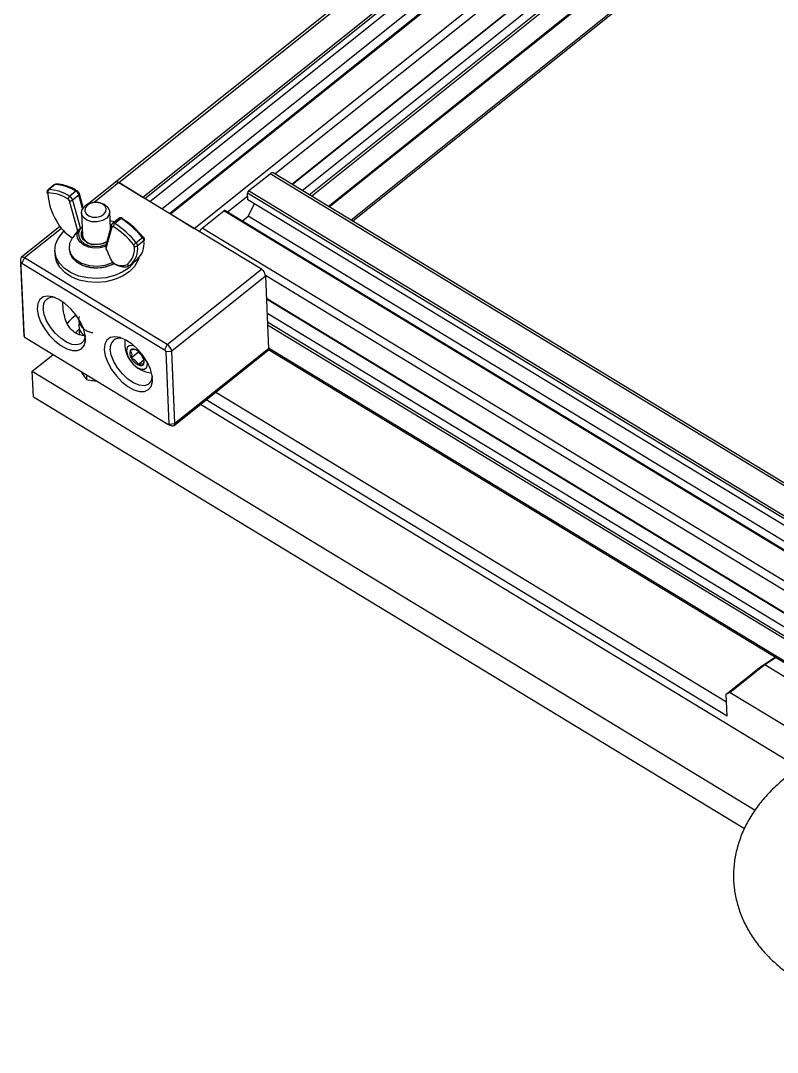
# Model space of a CAD drawing. Header units: millimetres. Extents: x -206 to 279, y 0 to 384.
# Drawn here: x -205.6 to -160.9, y 235.2 to 296.1 of the extents above; entities that cross this region are included whole.
import ezdxf

# ---------------------------------------------------------------- set-up
doc = ezdxf.new("R2010")
doc.units = ezdxf.units.MM

msp = doc.modelspace()

# ---------------------------------------------------------------- linework, layer by layer
at = {"color": 7, "linetype": 'Continuous', "lineweight": 25}
for p, q in [((-133.9381, 339.4239), (-199.9711, 286.5622)), ((-199.7729, 286.54), (-133.7399, 339.4017)), ((-198.3604, 285.6822), (-132.3274, 338.5439)), ((-197.9363, 285.4247), (-132.3993, 337.8893)), ((-130.7513, 337.5573), (-196.7634, 284.7124)), ((-196.7248, 284.689), (-130.6918, 337.5506)), ((-197.2218, 284.9908), (-132.3389, 336.9318)), ((-195.3123, 283.8312), (-129.2793, 336.6928)), ((-189.5325, 286.4364), (-133.4134, 331.3617)), ((-188.9432, 286.0784), (-132.8281, 331.0005)), ((-187.3429, 285.1066), (-133.2785, 328.387)), ((-186.0609, 284.3281), (-132.0101, 327.5976)), ((-131.9006, 327.5312), (-185.9515, 284.2616)), ((-111.1031, 238.8064), (-190.6499, 287.1149)), ((-199.9711, 286.5622), (-201.5648, 285.2864)), ((-198.2736, 285.6296), (-199.7729, 286.54)), ((-199.7729, 286.54), (-198.3604, 285.6822)), ((-192.1025, 286.0519), (-190.833, 287.0681)), ((-111.2862, 238.7596), (-190.833, 287.0681)), ((-203.578, 286.4091), (-203.9492, 286.112)), ((-203.5354, 286.4239), (-203.9066, 286.1268)), ((-202.2992, 286.0314), (-202.6704, 285.7342)), ((-201.868, 285.0629), (-202.0925, 285.8796)), ((-202.0916, 285.8756), (-202.0925, 285.8796)), ((-112.6194, 237.6184), (-192.1663, 285.927)), ((-192.149, 285.5222), (-192.1663, 285.927)), ((-112.5557, 237.7434), (-192.1025, 286.0519)), ((-202.1981, 283.6805), (-202.6904, 285.4714)), ((-202.1278, 285.8079), (-202.499, 285.5108)), ((-202.499, 285.5108), (-202.0343, 283.8207)), ((-201.2974, 285.3635), (-201.3387, 285.3556)), ((-200.9929, 285.3703), (-201.0347, 285.3747)), ((-196.8116, 284.7416), (-198.2736, 285.6296)), ((-112.8326, 237.3536), (-192.149, 285.5222)), ((-192.122, 284.5591), (-191.7531, 285.2818)), ((-201.9741, 284.758), (-201.9173, 283.4234)), ((-200.2661, 283.8207), (-200.309, 284.8289)), ((-191.3474, 281.4233), (-196.8116, 284.7416)), ((-196.7248, 284.689), (-195.3123, 283.8312)), ((-194.8418, 283.8589), (-193.5724, 284.8752)), ((-114.0255, 236.5667), (-193.5724, 284.8752)), ((-113.9706, 236.5807), (-193.5174, 284.8892)), ((-200.2016, 284.0474), (-200.5433, 282.8465)), ((-200.2762, 284.0583), (-200.2119, 284.0109)), ((-199.7742, 284.4298), (-200.1454, 284.1326)), ((-200.1319, 284.1409), (-200.1454, 284.1326)), ((-199.6366, 284.4144), (-200.0078, 284.1173)), ((-192.4895, 284.265), (-192.122, 284.5591)), ((-113.505, 236.8153), (-192.122, 284.5591)), ((-203.2427, 283.9431), (-205.5276, 282.114)), ((-201.9375, 283.8982), (-202.0343, 283.8207)), ((-200.5227, 282.6631), (-200.1608, 283.9351)), ((-115.295, 235.5504), (-194.8418, 283.8589)), ((-202.5737, 283.3195), (-202.504, 283.2772)), ((-202.5543, 283.2761), (-202.553, 283.2751)), ((-202.553, 283.2751), (-202.5203, 283.2553)), ((-202.5167, 283.2602), (-202.504, 283.2772)), ((-198.3691, 283.2865), (-198.7403, 282.9893)), ((-198.2874, 283.1033), (-198.6586, 282.8062)), ((-203.547, 282.5183), (-203.5369, 282.2802)), ((-202.702, 282.7856), (-202.7086, 282.7029)), ((-205.5671, 282.0042), (-205.5483, 281.7577)), ((-205.5671, 282.0042), (-205.3848, 277.719)), ((-205.366, 277.4724), (-205.5483, 281.7577)), ((-205.3295, 282.0918), (-205.4889, 281.7796)), ((-205.4889, 281.7796), (-197.0634, 276.6628)), ((-196.9039, 276.975), (-205.3295, 282.0918)), ((-201.9585, 281.6814), (-201.9247, 281.6667)), ((-200.0956, 281.8146), (-200.1653, 281.8569)), ((-200.1653, 281.8569), (-200.1392, 281.8163)), ((-200.1191, 281.797), (-200.0749, 281.7702)), ((-200.0956, 281.7445), (-200.0631, 281.7621)), ((-199.057, 281.6993), (-198.6858, 281.9965)), ((-196.9039, 276.975), (-191.3474, 281.4233)), ((-191.1117, 281.0169), (-196.646, 276.5865)), ((-191.1117, 281.0169), (-190.9293, 276.7316)), ((-191.0543, 279.6685), (-120.4833, 236.811)), ((-121.0594, 236.3498), (-191.0189, 278.8359)), ((-205.3848, 277.719), (-205.366, 277.4724)), ((-205.3848, 277.719), (-205.3843, 277.7107)), ((-205.3843, 277.7107), (-205.3658, 277.4703)), ((-196.8759, 272.2585), (-205.3015, 277.3753)), ((-196.9039, 276.975), (-197.0634, 276.6628)), ((-190.9293, 276.7316), (-196.4636, 272.3012)), ((-204.878, 275.4006), (-203.658, 276.3772)), ((-198.6014, 276.5177), (-199.0301, 276.1745)), ((-198.6063, 276.5484), (-198.6014, 276.5177)), ((-198.6014, 276.5177), (-198.4112, 276.3287)), ((-196.9989, 276.5656), (-196.646, 276.5865)), ((-196.9989, 276.5656), (-196.8165, 272.2804)), ((-196.4636, 272.3012), (-196.646, 276.5865)), ((-196.5031, 272.1915), (-190.9466, 276.6397)), ((-190.9299, 276.6869), (-122.5475, 235.1585)), ((-198.2834, 276.05), (-198.6276, 275.7744)), ((-198.2964, 275.8162), (-198.2774, 276.0414)), ((-204.878, 275.4006), (-162.186, 249.4739)), ((-204.8136, 273.8889), (-204.878, 275.4006)), ((-201.6849, 275.1789), (-201.6738, 274.9176)), ((-204.8136, 273.8889), (-162.8154, 248.3835)), ((-163.8404, 255.0184), (-194.6116, 273.7057)), ((-194.0305, 274.1709), (-163.8761, 255.8583)), ((-159.6249, 251.9946), (-194.9411, 273.442)), ((-196.8573, 272.2499), (-196.6268, 272.1793)), ((-196.8165, 272.2804), (-196.4636, 272.3012)), ((-161.8765, 257.9445), (-161.0016, 258.5115)), ((-160.9505, 258.4805), (-161.6235, 258.0444)), ((-163.8961, 256.3278), (-161.8765, 257.9445)), ((-161.6235, 258.0444), (-163.6584, 256.4154)), ((-161.6235, 258.0444), (-161.8765, 257.9445)), ((-149.7286, 250.8207), (-161.6235, 258.0444)), ((-163.6584, 256.4154), (-163.8961, 256.3278)), ((-163.8404, 255.0184), (-163.8961, 256.3278)), ((-163.6584, 256.4154), (-157.711, 252.8035))]:
    msp.add_line(p, q, dxfattribs=at)
at = {"color": 8, "linetype": 'Continuous', "lineweight": 25}
for p, q in [((-198.2336, 285.6052), (-132.2678, 338.4131)), ((-190.5459, 287.0518), (-133.4755, 332.7385)), ((-189.5492, 286.4465), (-133.4178, 331.3816)), ((-188.5219, 285.8226), (-132.4068, 330.7446)), ((-188.3951, 285.7456), (-133.3509, 329.8103)), ((-187.3983, 285.1403), (-133.2932, 328.4533)), ((-199.7729, 286.54), (-201.2297, 285.3738)), ((-201.9074, 285.0061), (-202.1278, 285.8079)), ((-193.3638, 284.7959), (-192.1592, 285.7603)), ((-203.1552, 283.8323), (-205.3295, 282.0918)), ((-200.2241, 283.9682), (-200.2742, 284.0113)), ((-119.528, 237.5757), (-191.114, 281.0496)), ((-120.467, 236.824), (-191.0553, 279.6921)), ((-121.438, 236.0467), (-190.9956, 278.2888)), ((-121.5542, 235.9536), (-190.9885, 278.1208)), ((-122.4932, 235.2019), (-190.9307, 276.7638))]:
    msp.add_line(p, q, dxfattribs=at)
at = {"color": 7, "linetype": 'Continuous', "lineweight": 25, "flags": 128}
for points in [[(-203.955, 286.1067), (-203.9495, 286.1117), (-203.9492, 286.112)], [(-203.578, 286.4091), (-203.5783, 286.4089), (-203.5803, 286.4072)], [(-200.9929, 285.3703), (-200.9174, 285.3598), (-200.6275, 285.2633), (-200.4158, 285.0953), (-200.3146, 284.8814), (-200.3393, 284.654), (-200.4861, 284.4479), (-200.7328, 284.2944), (-201.0416, 284.2168), (-201.3657, 284.2271), (-201.6556, 284.3235), (-201.8673, 284.4916), (-201.9685, 284.7055), (-201.9438, 284.9329), (-201.9438, 284.9329)], [(-201.7573, 285.0423), (-201.7761, 284.8695), (-201.6992, 284.7068), (-201.5383, 284.5792), (-201.318, 284.5058), (-201.0717, 284.4981), (-200.8369, 284.557), (-200.6495, 284.6737), (-200.5379, 284.8303), (-200.5192, 285.0031), (-200.5961, 285.1657), (-200.7569, 285.2934), (-200.9773, 285.3667), (-201.2236, 285.3745), (-201.4583, 285.3156), (-201.6457, 285.1989), (-201.7573, 285.0423)], [(-200.2867, 284.3067), (-200.2204, 284.2926), (-200.013, 284.2386)], [(-200.2043, 284.0343), (-200.2034, 284.0399), (-200.2016, 284.0474)], [(-199.7742, 284.4298), (-199.76, 284.4384), (-199.7593, 284.4387)], [(-198.8099, 281.8972), (-198.857, 281.8328), (-199.1661, 281.5159), (-199.5632, 281.2508), (-200.0298, 281.0499), (-200.5441, 280.9227), (-201.082, 280.875), (-201.6183, 280.9092), (-202.1281, 281.0236), (-202.5874, 281.2128), (-202.9748, 281.468), (-203.2722, 281.7774), (-203.4656, 282.1263), (-203.546, 282.4985), (-203.5097, 282.8767), (-203.3583, 283.243), (-203.099, 283.5804), (-203.0073, 283.6687)], [(-202.2303, 283.423), (-202.2275, 283.5098), (-202.1484, 283.7488)], [(-202.0518, 283.8089), (-202.1483, 283.5769), (-202.1362, 283.3378), (-202.0167, 283.1159), (-201.802, 282.934), (-201.5141, 282.8106), (-201.1824, 282.7585), (-200.841, 282.783), (-200.5247, 282.8815)], [(-200.4849, 283.0516), (-200.6801, 282.9537), (-200.9974, 282.8819), (-201.3268, 282.8945), (-201.6238, 282.9897), (-201.8482, 283.1547), (-201.9699, 283.3672), (-201.9722, 283.5986), (-201.9295, 283.7086)], [(-200.1608, 283.9351), (-200.1574, 283.943), (-200.1523, 283.9491), (-200.1457, 283.9534), (-200.1377, 283.9556), (-200.1285, 283.9557), (-200.1183, 283.9537), (-200.1075, 283.9497), (-200.0964, 283.9438)], [(-202.5167, 283.2602), (-202.6754, 282.9379), (-202.6955, 282.6001), (-202.5753, 282.2758), (-202.3251, 281.9925), (-201.9664, 281.7747), (-201.5296, 281.6407), (-201.0523, 281.6023), (-200.5753, 281.6625), (-200.1392, 281.8163)], [(-200.8876, 282.8967), (-200.7255, 282.9407), (-200.4792, 283.0717)], [(-198.3167, 283.327), (-198.3161, 283.3273), (-198.3169, 283.326), (-198.317, 283.3258)], [(-198.5931, 282.082), (-198.6403, 281.9487), (-198.8469, 281.5947), (-199.1559, 281.2778), (-199.5531, 281.0127), (-200.0197, 280.8118), (-200.534, 280.6846), (-201.0719, 280.637), (-201.6082, 280.6711), (-202.118, 280.7855), (-202.5773, 280.9747), (-202.9647, 281.23), (-203.262, 281.5393), (-203.4554, 281.8882), (-203.5359, 282.2605), (-203.5369, 282.2802)], [(-202.7086, 282.7029), (-202.7092, 282.6951), (-202.6697, 282.3807), (-202.5102, 282.0882), (-202.2425, 281.839), (-201.8865, 281.6519), (-201.4685, 281.5405), (-201.0196, 281.5131), (-200.573, 281.5719), (-200.1619, 281.7124), (-200.0631, 281.7621)], [(-205.3295, 282.0918), (-205.3776, 282.1166), (-205.4235, 282.1313), (-205.4654, 282.1353), (-205.5017, 282.1285), (-205.531, 282.1111), (-205.5521, 282.0839), (-205.5643, 282.0478), (-205.5671, 282.0042)], [(-205.5483, 281.7577), (-205.5476, 281.7685), (-205.5446, 281.7776), (-205.5393, 281.7844), (-205.532, 281.7887), (-205.5229, 281.7904), (-205.5124, 281.7894), (-205.5009, 281.7857), (-205.4889, 281.7796)], [(-204.5898, 279.0883), (-204.5305, 278.7207), (-204.3855, 278.3218), (-204.1637, 277.9167), (-203.8792, 277.5308), (-203.5498, 277.1885), (-203.1962, 276.9111), (-202.8407, 276.7162), (-202.5055, 276.6159), (-202.2117, 276.6166), (-201.9779, 276.7183), (-201.8186, 276.9145), (-201.7439, 277.1929), (-201.7585, 277.536), (-201.8615, 277.9223), (-202.0464, 278.3275), (-202.3015, 278.7261), (-202.6109, 279.0931), (-202.9551, 279.4055), (-203.3125, 279.6435), (-203.6606, 279.7923), (-203.9776, 279.8424), (-204.2435, 279.7908), (-204.4416, 279.6407), (-204.5595, 279.4016), (-204.5898, 279.0883)], [(-201.7586, 277.5141), (-201.7635, 277.4491), (-201.8412, 277.1923), (-202.0048, 277.0218), (-202.2419, 276.9503), (-202.5352, 276.9831), (-202.8628, 277.1178), (-203.2004, 277.3443), (-203.5229, 277.646), (-203.8066, 278.0003), (-204.0302, 278.3811), (-204.1773, 278.7601), (-204.2369, 279.1092)], [(-202.3175, 277.6624), (-202.1554, 277.8531), (-202.0764, 277.9237)], [(-200.6248, 276.6804), (-200.5656, 276.3128), (-200.4205, 275.9139), (-200.1988, 275.5088), (-199.9143, 275.1229), (-199.5849, 274.7806), (-199.2313, 274.5032), (-198.8757, 274.3083), (-198.5405, 274.208), (-198.2468, 274.2087), (-198.0129, 274.3104), (-197.8537, 274.5066), (-197.779, 274.785), (-197.7936, 275.1281), (-197.8965, 275.5144), (-198.0814, 275.9196), (-198.3366, 276.3182), (-198.646, 276.6852), (-198.9902, 276.9976), (-199.3476, 277.2356), (-199.6957, 277.3844), (-200.0126, 277.4345), (-200.2785, 277.3829), (-200.4767, 277.2328), (-200.5946, 276.9937), (-200.6248, 276.6804)], [(-198.8387, 276.8709), (-198.9564, 276.9094), (-199.1527, 276.9039), (-199.2798, 276.7936), (-199.3185, 276.5955), (-199.2628, 276.3396), (-199.1213, 276.0649), (-198.9155, 275.8133)], [(-197.7931, 275.125), (-197.7985, 275.0412), (-197.8763, 274.7844), (-198.0398, 274.6139), (-198.277, 274.5424), (-198.5702, 274.5752), (-198.8978, 274.7099), (-199.2354, 274.9364), (-199.558, 275.2381), (-199.8416, 275.5924), (-200.0653, 275.9732), (-200.2123, 276.3522), (-200.272, 276.7013)], [(-198.7701, 276.658), (-198.8248, 276.6812), (-198.8773, 276.6965), (-198.9268, 276.7035), (-198.9724, 276.7022), (-199.0133, 276.6926), (-199.0488, 276.6749), (-199.0783, 276.6493), (-199.1013, 276.6163)], [(-198.9155, 275.8133), (-198.6767, 275.623), (-198.4413, 275.523), (-198.245, 275.5285), (-198.1179, 275.6388), (-198.0792, 275.8369), (-198.0907, 275.9364)], [(-198.6276, 275.7744), (-198.5729, 275.7512), (-198.5204, 275.7359), (-198.4709, 275.7289), (-198.4253, 275.7302), (-198.3844, 275.7398), (-198.3489, 275.7575), (-198.3194, 275.7831), (-198.2964, 275.8162)], [(-196.8165, 272.2804), (-196.8172, 272.2695), (-196.8203, 272.2605), (-196.8256, 272.2537), (-196.8329, 272.2493), (-196.842, 272.2476), (-196.8524, 272.2486), (-196.8639, 272.2523), (-196.8759, 272.2585)]]:
    msp.add_lwpolyline(points, dxfattribs=at)
at = {"color": 8, "linetype": 'Continuous', "lineweight": 25, "flags": 128}
msp.add_lwpolyline([(-200.5479, 282.7768), (-200.8766, 282.6894), (-201.2246, 282.6743), (-201.5598, 282.7331), (-201.8511, 282.8602), (-202.0717, 283.044), (-202.2011, 283.2674), (-202.2303, 283.423)], dxfattribs=at)
at = {"color": 7, "linetype": 'Continuous', "lineweight": 25}
for centre, radius, start, end in [((-190.7077, 286.9595), 0.1659, 69.603809, 139.087028), ((-199.8889, 286.3996), 0.1822, 50.440136, 116.804158), ((-203.9277, 285.9743), 0.0847, 185.513395, 243.033048), ((-203.9363, 285.9048), 0.0305, 93.529214, 191.308816), ((-200.0867, 286.2255), 3.8932, 184.813067, 210.612546), ((-203.7989, 286.0107), 0.1584, 132.834368, 208.459009), ((-203.9868, 283.738), 2.1978, 56.035029, 88.730314), ((-203.9576, 283.8233), 2.3041, 56.035029, 88.730314), ((-203.5865, 284.1205), 2.3041, 56.035029, 88.730314), ((-202.5169, 285.6869), 0.4075, 17.27397, 57.711369), ((-191.9942, 285.9179), 0.1723, 128.933722, 176.971528), ((-202.52, 285.5481), 0.2393, 128.93373, 176.971516), ((-202.846, 285.423), 0.163, 17.27397, 57.711369), ((-202.6345, 285.6845), 0.2203, 255.293369, 307.960402), ((-202.8881, 285.3898), 0.4075, 17.27397, 57.711369), ((-201.2342, 284.5616), 0.8009, 97.496443, 152.378592), ((-193.5348, 284.8426), 0.0498, 69.603812, 139.087039), ((-201.2002, 285.4696), 2.5513, 208.736859, 237.42766), ((-199.8574, 283.9311), 0.2393, 128.93373, 176.971516), ((-202.7252, 279.7874), 5.1119, 38.781976, 57.887035), ((-202.3541, 280.0846), 5.1119, 38.781976, 57.887035), ((-199.5877, 284.3937), 0.0483, 354.958128, 61.255795), ((-202.1317, 280.2594), 4.8762, 38.781976, 57.887035), ((-202.6885, 279.8136), 4.8762, 38.781976, 57.887035), ((-194.4455, 283.3868), 0.6164, 130.00959, 155.266299), ((-202.5239, 283.3157), 0.05, 175.624198, 234.349238), ((-201.2476, 283.5667), 0.6849, 192.075139, 271.19089), ((-195.1317, 278.4711), 5.7824, 128.613549, 130.503322), ((-198.9875, 282.7793), 0.1338, 6.594768, 41.486863), ((-198.9908, 282.7678), 0.3344, 6.594768, 41.486863), ((-199.5657, 282.9383), 1.2888, 313.052501, 7.358138), ((-198.6196, 283.0649), 0.3344, 6.594768, 41.486863), ((-198.3363, 283.1721), 0.0844, 305.431007, 0.623053), ((-200.0658, 282.6346), 1.2217, 310.838822, 7.528389), ((-199.922, 282.6392), 1.2743, 310.838822, 7.528389), ((-198.7656, 282.9528), 0.1815, 240.629731, 306.130919), ((-201.0931, 283.6554), 2.1556, 247.307852, 297.565637), ((-199.5994, 282.4131), 0.7775, 230.335086, 295.316211), ((-199.1603, 281.7815), 0.1283, 213.743249, 303.956929), ((-191.6715, 280.9163), 0.6017, 27.555648, 57.407021), ((-203.6771, 279.1991), 0.567, 74.995239, 189.122572), ((-201.3479, 277.2404), 1.7517, 122.665849, 147.781563), ((-205.2307, 277.4922), 0.1367, 188.332877, 238.822045), ((-199.7124, 276.7913), 0.5668, 75.172636, 189.145844), ((-197.6615, 277.0467), 1.7622, 172.773175, 264.583754), ((-197.187, 276.5072), 0.5468, 8.332877, 58.822045), ((-198.6245, 276.4665), 0.4998, 162.568147, 215.754911), ((-198.1531, 276.6543), 0.9997, 208.68491, 241.663443), ((-199.2446, 275.7781), 0.9997, 28.68491, 61.663443), ((-198.7732, 275.9659), 0.4998, 342.568147, 35.754911), ((-197.1341, 276.5458), 0.1367, 8.332877, 58.822045), ((-196.5779, 272.284), 0.1156, 244.975237, 8.564655)]:
    msp.add_arc(centre, radius, start, end, dxfattribs=at)
at = {"color": 8, "linetype": 'Continuous', "lineweight": 25}
for centre, radius, start, end in [((-203.9056, 286.0552), 0.0716, 90.799063, 127.499896), ((-203.5344, 286.3523), 0.0716, 90.799063, 127.499896), ((-203.4753, 286.3509), 0.0946, 92.880772, 129.482077), ((-202.2454, 285.9831), 0.0723, 75.216637, 138.118259), ((-202.1651, 285.8714), 0.0737, 300.491241, 3.317367), ((-200.0922, 284.0116), 0.1353, 51.375098, 107.085017), ((-199.7234, 284.2981), 0.1451, 53.284296, 104.332694), ((-199.5828, 284.3661), 0.0723, 75.351861, 138.094498), ((-200.0919, 284.0244), 0.1128, 174.997412, 232.37614), ((-197.7956, 282.5982), 0.896, 125.567054, 129.803201), ((-200.0458, 281.8108), 0.05, 175.622616, 234.364637)]:
    msp.add_arc(centre, radius, start, end, dxfattribs=at)
at = {"color": 7, "linetype": 'Continuous', "lineweight": 25}
for centre, major_axis, ratio, start_param, end_param in [((-202.1412, 283.8856), (0.1416, -0.0006), 0.6969228, 5.3992169, 5.5714047), ((-191.2309, 281.2703), (-0.0978, 0.3472), 0.198446, 3.8398882, 4.4372989), ((-191.0486, 276.985), (-0.0978, 0.3472), 0.198446, 3.2424776, 3.8398882)]:
    msp.add_ellipse(centre, major_axis=major_axis, ratio=ratio, start_param=start_param, end_param=end_param, dxfattribs=at)
for points, knots in [([(-203.9546, 286.1071), (-203.9638, 286.0977), (-203.9822, 286.079), (-204.0005, 286.0435), (-204.0116, 286.0054), (-204.0119, 285.9791), (-204.0121, 285.9662)], [0, 0, 0, 0, 0.2580775, 0.5127922, 0.7610017, 1, 1, 1, 1]), ([(-203.4672, 286.445), (-203.4776, 286.4449), (-203.4987, 286.4447), (-203.5293, 286.4368), (-203.5571, 286.4246), (-203.5727, 286.4124), (-203.58, 286.4068)], [0, 0, 0, 0, 0.25132184, 0.50891979, 0.77087867, 1, 1, 1, 1]), ([(-202.2229, 286.0509), (-202.297, 286.0938), (-202.5128, 286.2188), (-202.8662, 286.3641), (-203.2124, 286.4442), (-203.4081, 286.4451), (-203.48, 286.4454)], [0, 0, 0, 0, 0.1681904, 0.4896341, 0.8127631, 1, 1, 1, 1]), ([(-202.0916, 285.8757), (-202.0974, 285.8924), (-202.1091, 285.9259), (-202.1421, 285.9766), (-202.1825, 286.022), (-202.2121, 286.0427), (-202.2269, 286.053)], [0, 0, 0, 0, 0.2508723, 0.5011645, 0.7508744, 1, 1, 1, 1]), ([(-200.1307, 284.1414), (-200.1399, 284.1349), (-200.1582, 284.122), (-200.1796, 284.096), (-200.1959, 284.0668), (-200.2015, 284.045), (-200.2043, 284.0342)], [0, 0, 0, 0, 0.255943, 0.50944565, 0.75817301, 1, 1, 1, 1]), ([(-199.5643, 284.436), (-199.5793, 284.443), (-199.6101, 284.4573), (-199.662, 284.4647), (-199.7142, 284.4605), (-199.7443, 284.4459), (-199.7595, 284.4386)], [0, 0, 0, 0, 0.2331042, 0.480314, 0.7375549, 1, 1, 1, 1]), ([(-202.1981, 283.6805), (-202.2018, 283.6758), (-202.3053, 283.543), (-202.4065, 283.4077), (-202.504, 283.2772)], [0, 0, 0, 0, 0.0357166, 1, 1, 1, 1]), ([(-202.1981, 283.6805), (-202.1921, 283.6884), (-202.1778, 283.707), (-202.1592, 283.7335), (-202.1484, 283.7488)], [0, 0, 0, 0, 0.41937331, 1, 1, 1, 1]), ([(-202.0518, 283.8089), (-202.0578, 283.8057), (-202.0735, 283.7974), (-202.1004, 283.7854), (-202.1278, 283.77), (-202.1422, 283.7573), (-202.1477, 283.7498), (-202.1484, 283.7488)], [0, 0, 0, 0, 0.1808901, 0.476456, 0.7185904, 0.9614754, 1, 1, 1, 1]), ([(-200.5479, 282.7768), (-200.5482, 282.786), (-200.5487, 282.8044), (-200.5478, 282.8289), (-200.5441, 282.8415), (-200.5426, 282.8463)], [0, 0, 0, 0, 0.37983929, 0.76041443, 1, 1, 1, 1]), ([(-198.252, 283.173), (-198.2533, 283.1857), (-198.256, 283.2108), (-198.2703, 283.2515), (-198.2904, 283.2913), (-198.308, 283.3152), (-198.3167, 283.327)], [0, 0, 0, 0, 0.2574895, 0.5100949, 0.7576511, 1, 1, 1, 1]), ([(-200.5479, 282.7768), (-200.544, 282.7418), (-200.5396, 282.7021), (-200.5245, 282.6671), (-200.5227, 282.6631)], [0, 0, 0, 0, 0.8844339, 1, 1, 1, 1]), ([(-200.1653, 281.8569), (-200.2795, 282.116), (-200.3978, 282.3846), (-200.5184, 282.6535), (-200.5227, 282.6631)], [0, 0, 0, 0, 0.9642834, 1, 1, 1, 1]), ([(-200.1183, 281.7984), (-200.1211, 281.7995), (-200.13, 281.803), (-200.1355, 281.8109), (-200.1392, 281.8163)], [0, 0, 0, 0, 0.3174084, 1, 1, 1, 1]), ([(-200.0749, 281.7702), (-200.021, 281.7396), (-199.8633, 281.6501), (-199.6048, 281.5661), (-199.3179, 281.552), (-199.1655, 281.6333), (-199.0922, 281.6724)], [0, 0, 0, 0, 0.1493887, 0.4373179, 0.7291167, 1, 1, 1, 1]), ([(-201.7985, 277.5133), (-201.8078, 277.5123), (-201.9463, 277.4983), (-202.22, 277.5714), (-202.559, 277.8015), (-202.8157, 278.1661), (-202.9913, 278.6383), (-203.0589, 279.0821), (-203.0805, 279.3875), (-203.0841, 279.4915), (-203.085, 279.517)], [0, 0, 0, 0, 0.0119372, 0.1773909, 0.3432557, 0.5010973, 0.6745856, 0.8827639, 0.9713418, 1, 1, 1, 1]), ([(-202.1166, 278.6328), (-202.1284, 278.579), (-202.1637, 278.4187), (-202.0864, 278.1523), (-201.8975, 277.9304), (-201.671, 277.7878), (-201.4849, 277.7088), (-201.3554, 277.6865), (-201.3129, 277.6792)], [0, 0, 0, 0, 0.1253095, 0.3736292, 0.612015, 0.761167, 0.9217258, 1, 1, 1, 1]), ([(-202.0909, 278.267), (-202.1041, 278.2249), (-202.1358, 278.1232), (-202.1181, 277.9199), (-202.0274, 277.6864), (-201.8696, 277.5671), (-201.7985, 277.5133)], [0, 0, 0, 0, 0.15233907, 0.36808894, 0.71486278, 1, 1, 1, 1]), ([(-202.0766, 277.8726), (-202.0844, 277.8523), (-202.1155, 277.7714), (-202.1188, 277.6641), (-202.0976, 277.5851), (-202.0928, 277.5674)], [0, 0, 0, 0, 0.2064048, 0.8227618, 1, 1, 1, 1]), ([(-198.8112, 276.6678), (-198.8259, 276.6741), (-198.8591, 276.6884), (-198.9727, 276.6621), (-199.0618, 276.6304), (-199.1013, 276.6163)], [0, 0, 0, 0, 0.3057845, 0.6922624, 1, 1, 1, 1]), ([(-199.1013, 276.6163), (-199.0683, 276.5713), (-199.0117, 276.4945), (-199.0037, 276.3232), (-199.022, 276.2202), (-199.0301, 276.1745)], [0, 0, 0, 0, 0.4391165, 0.7513669, 1, 1, 1, 1]), ([(-199.0301, 276.1745), (-199.0015, 276.162), (-198.911, 276.1224), (-198.7725, 276.0276), (-198.6759, 275.892), (-198.6403, 275.8054), (-198.6276, 275.7744)], [0, 0, 0, 0, 0.1560255, 0.4937074, 0.8190578, 1, 1, 1, 1]), ([(-198.6276, 275.7744), (-198.5573, 275.7987), (-198.437, 275.8403), (-198.3365, 275.8412), (-198.3087, 275.8238), (-198.2964, 275.8162)], [0, 0, 0, 0, 0.4391165, 0.7513669, 1, 1, 1, 1]), ([(-201.978, 275.336), (-201.9163, 275.2428), (-201.8131, 275.0869), (-201.7137, 274.9661), (-201.6738, 274.9176)], [0, 0, 0, 0, 0.5983279, 1, 1, 1, 1]), ([(-201.6738, 274.9176), (-201.5478, 274.8902), (-201.3589, 274.849), (-201.1669, 274.8314), (-201.103, 274.8255)], [0, 0, 0, 0, 0.6669403, 1, 1, 1, 1]), ([(-160.4045, 251.3705), (-160.5403, 251.2583), (-160.925, 250.9403), (-161.4959, 250.3743), (-162.0834, 249.6628), (-162.5732, 248.9112), (-162.9609, 248.1295), (-163.2426, 247.3266), (-163.4165, 246.5119), (-163.4826, 245.6941), (-163.442, 244.8813), (-163.2964, 244.0811), (-163.0483, 243.3), (-162.7003, 242.5442), (-162.255, 241.8194), (-161.7153, 241.1314), (-161.0854, 240.4863), (-160.3807, 239.8995), (-159.8366, 239.5262), (-159.5413, 239.3456), (-159.5103, 239.3266)], [0, 0, 0, 0, 0.0338491, 0.0958762, 0.157755, 0.2192336, 0.2801711, 0.3404753, 0.4001361, 0.4592412, 0.5179664, 0.5765393, 0.635134, 0.6939877, 0.7532853, 0.8131336, 0.8735526, 0.9344866, 0.9931169, 1, 1, 1, 1])]:
    msp.add_open_spline(points, degree=3, knots=knots, dxfattribs=at)

doc.saveas('drawing.dxf')
